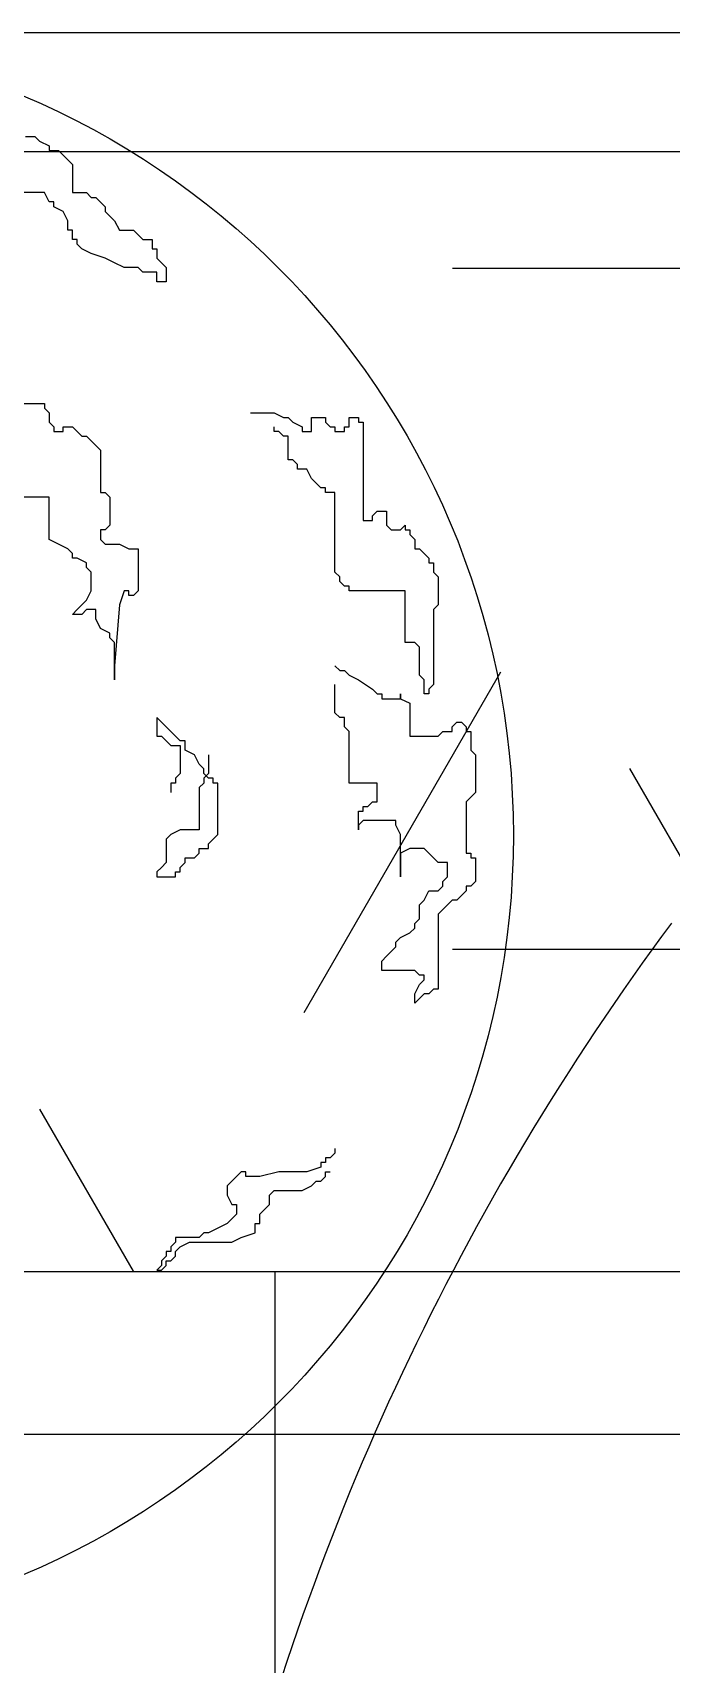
# Model space of a CAD drawing. Extents: x 941299 to 942979, y 2579300 to 2579597.
# Drawn here: x 942297.879 to 942299.168, y 2579408.588 to 2579411.881 of the extents above; entities that cross this region are included whole.
import ezdxf

# ---------------------------------------------------------------- set-up
doc = ezdxf.new("R2010")
doc.units = 0
for name, color, linetype in [('fz', 7, 'CONTINUOUS'), ('绿化工程', 3, 'CONTINUOUS'), ('路缘石', 37, 'CONTINUOUS')]:
    doc.layers.add(name, color=color, linetype=linetype)

# ---------------------------------------------------------------- blocks, each defined once
blk = doc.blocks.new('dys')
at = {"layer": '绿化工程'}
blk.add_arc((0, 0), 5.3048, 143.3736, 166.2438, dxfattribs=at)
blk = doc.blocks.new('hg')
at = {"layer": '绿化工程', "color": 3}
for p, q in [((0.6354, 1.4105), (0.6544, 1.4105)), ((0.6544, 1.4105), (0.6638, 1.4011)), ((0.6638, 1.4011), (0.6827, 1.3916)), ((0.6827, 1.3916), (0.6827, 1.3822)), ((0.6827, 1.3822), (0.7017, 1.3822)), ((0.7017, 1.3822), (0.7111, 1.3727)), ((0.7111, 1.3727), (0.7301, 1.3538)), ((0.7301, 1.3538), (0.7301, 1.2971)), ((0.6733, 1.2971), (0.6165, 1.2971)), ((0.6827, 1.2782), (0.6733, 1.2971)), ((0.7301, 1.2971), (0.7584, 1.2971)), ((0.7584, 1.2971), (0.7679, 1.2876)), ((0.7679, 1.2876), (0.7774, 1.2876)), ((0.7774, 1.2876), (0.7963, 1.2687)), ((0.6922, 1.2782), (0.6827, 1.2782)), ((0.6922, 1.2687), (0.6922, 1.2782)), ((0.7111, 1.2593), (0.6922, 1.2687)), ((0.7206, 1.2403), (0.7111, 1.2593)), ((0.7963, 1.2687), (0.7963, 1.2593)), ((0.7963, 1.2593), (0.8058, 1.2498)), ((0.7206, 1.2214), (0.7206, 1.2403)), ((0.7301, 1.2214), (0.7206, 1.2214)), ((0.7301, 1.2025), (0.7301, 1.2214)), ((0.8058, 1.2498), (0.8152, 1.2403)), ((0.8152, 1.2403), (0.8247, 1.2214)), ((0.8247, 1.2214), (0.8531, 1.2214)), ((0.8531, 1.2214), (0.872, 1.2025)), ((0.7395, 1.2025), (0.7301, 1.2025)), ((0.7395, 1.1931), (0.7395, 1.2025)), ((0.749, 1.1836), (0.7395, 1.1931)), ((0.872, 1.2025), (0.8909, 1.2025)), ((0.8909, 1.2025), (0.8909, 1.1836)), ((0.7679, 1.1742), (0.749, 1.1836)), ((0.7963, 1.1647), (0.7679, 1.1742)), ((0.8152, 1.1552), (0.7963, 1.1647)), ((0.8341, 1.1458), (0.8152, 1.1552)), ((0.8909, 1.1836), (0.9004, 1.1836)), ((0.9004, 1.1836), (0.9004, 1.1647)), ((0.9004, 1.1647), (0.9098, 1.1552)), ((0.9098, 1.1552), (0.9193, 1.1458)), ((0.8625, 1.1458), (0.8341, 1.1458)), ((0.872, 1.1363), (0.8625, 1.1458)), ((0.9004, 1.1363), (0.872, 1.1363)), ((0.9004, 1.1174), (0.9004, 1.1363)), ((0.9193, 1.1458), (0.9193, 1.1174)), ((0.9193, 1.1174), (0.9004, 1.1174)), ((0.626, 0.8716), (0.6733, 0.8716)), ((0.6733, 0.8716), (0.6733, 0.8621)), ((0.6733, 0.8621), (0.6827, 0.8527)), ((0.6827, 0.8527), (0.6827, 0.8337)), ((0.6827, 0.8337), (0.6922, 0.8243)), ((0.6922, 0.8243), (0.6922, 0.8148)), ((0.7111, 0.8148), (0.7111, 0.8243)), ((0.7111, 0.8243), (0.7301, 0.8243)), ((0.7301, 0.8243), (0.7395, 0.8148)), ((1.0896, 0.8527), (1.1369, 0.8527)), ((1.1369, 0.8527), (1.1559, 0.8432)), ((1.1369, 0.8148), (1.1369, 0.8243)), ((1.1559, 0.8432), (1.1653, 0.8432)), ((1.1653, 0.8432), (1.1748, 0.8337)), ((1.1748, 0.8337), (1.1937, 0.8243)), ((1.1937, 0.8243), (1.1937, 0.8148)), ((1.2126, 0.8148), (1.2126, 0.8432)), ((1.2126, 0.8432), (1.241, 0.8432)), ((1.241, 0.8432), (1.241, 0.8337)), ((1.241, 0.8337), (1.2505, 0.8243)), ((1.2505, 0.8243), (1.2599, 0.8243)), ((1.2599, 0.8243), (1.2599, 0.8148)), ((1.2789, 0.8148), (1.2789, 0.8243)), ((1.2789, 0.8243), (1.2883, 0.8243)), ((1.2883, 0.8243), (1.2883, 0.8432)), ((1.2883, 0.8432), (1.3073, 0.8432)), ((1.3073, 0.8432), (1.3073, 0.8337)), ((1.3073, 0.8337), (1.3167, 0.8337)), ((1.3167, 0.8337), (1.3167, 0.6352)), ((0.6922, 0.8148), (0.7111, 0.8148)), ((0.7395, 0.8148), (0.749, 0.8054)), ((0.749, 0.8054), (0.7584, 0.8054)), ((0.7584, 0.8054), (0.7679, 0.7959)), ((0.7679, 0.7959), (0.7774, 0.7865)), ((1.1464, 0.8148), (1.1369, 0.8148)), ((1.1559, 0.8054), (1.1464, 0.8148)), ((1.1653, 0.8054), (1.1559, 0.8054)), ((1.1653, 0.7581), (1.1653, 0.8054)), ((1.1937, 0.8148), (1.2126, 0.8148)), ((1.2599, 0.8148), (1.2789, 0.8148)), ((0.7774, 0.7865), (0.7868, 0.777)), ((0.7868, 0.777), (0.7868, 0.6919)), ((1.1748, 0.7581), (1.1653, 0.7581)), ((1.1842, 0.7486), (1.1748, 0.7581)), ((1.1842, 0.7392), (1.1842, 0.7486)), ((1.2032, 0.7392), (1.1842, 0.7392)), ((1.2126, 0.7203), (1.2032, 0.7392)), ((0.7868, 0.6919), (0.7963, 0.6919)), ((0.7963, 0.6919), (0.8058, 0.6824)), ((1.2221, 0.7108), (1.2126, 0.7203)), ((1.2316, 0.7014), (1.2221, 0.7108)), ((1.241, 0.7014), (1.2316, 0.7014)), ((1.241, 0.6919), (1.241, 0.7014)), ((1.2599, 0.6919), (1.241, 0.6919)), ((1.2599, 0.5312), (1.2599, 0.6919)), ((0.6827, 0.6824), (0.626, 0.6824)), ((0.6827, 0.5973), (0.6827, 0.6824)), ((0.8058, 0.6824), (0.8058, 0.6257)), ((0.8058, 0.6257), (0.7963, 0.6163)), ((1.3167, 0.6352), (1.3356, 0.6352)), ((1.3356, 0.6446), (1.3451, 0.6541)), ((1.3356, 0.6352), (1.3356, 0.6446)), ((1.3451, 0.6541), (1.364, 0.6541)), ((1.364, 0.6541), (1.364, 0.6257)), ((1.364, 0.6257), (1.3735, 0.6163)), ((1.3924, 0.6163), (1.4019, 0.6257)), ((1.4019, 0.6257), (1.4019, 0.6163)), ((0.7017, 0.5879), (0.6827, 0.5973)), ((0.7963, 0.6163), (0.7868, 0.6163)), ((0.7868, 0.6163), (0.7868, 0.5973)), ((0.7868, 0.5973), (0.7963, 0.5879)), ((1.3735, 0.6163), (1.3924, 0.6163)), ((1.4019, 0.6163), (1.4113, 0.6163)), ((1.4113, 0.6163), (1.4113, 0.6068)), ((1.4113, 0.6068), (1.4208, 0.5973)), ((1.4208, 0.5973), (1.4208, 0.5784)), ((0.7206, 0.5784), (0.7017, 0.5879)), ((0.7301, 0.569), (0.7206, 0.5784)), ((0.7301, 0.5595), (0.7301, 0.569)), ((0.7963, 0.5879), (0.8247, 0.5879)), ((0.8247, 0.5879), (0.8436, 0.5784)), ((0.8436, 0.5784), (0.8625, 0.5784)), ((0.8625, 0.5784), (0.8625, 0.4933)), ((1.4208, 0.5784), (1.4303, 0.5784)), ((1.4303, 0.5784), (1.4397, 0.569)), ((1.4397, 0.569), (1.4492, 0.5595)), ((0.7395, 0.5595), (0.7301, 0.5595)), ((0.7584, 0.5501), (0.7395, 0.5595)), ((0.7584, 0.5406), (0.7584, 0.5501)), ((0.7679, 0.5312), (0.7584, 0.5406)), ((0.7679, 0.4933), (0.7679, 0.5312)), ((1.2694, 0.5217), (1.2599, 0.5312)), ((1.4492, 0.5595), (1.4492, 0.5501)), ((1.4492, 0.5501), (1.4587, 0.5501)), ((1.4587, 0.5501), (1.4587, 0.5312)), ((1.4587, 0.5312), (1.4681, 0.5217)), ((1.2694, 0.5122), (1.2694, 0.5217)), ((1.2789, 0.5028), (1.2694, 0.5122)), ((1.2883, 0.5028), (1.2789, 0.5028)), ((1.2883, 0.4933), (1.2883, 0.5028)), ((1.4681, 0.5217), (1.4681, 0.465)), ((0.7395, 0.4555), (0.749, 0.465)), ((0.749, 0.465), (0.7584, 0.4744)), ((0.7584, 0.4744), (0.7679, 0.4933)), ((0.8247, 0.465), (0.8152, 0.342)), ((0.8341, 0.4933), (0.8247, 0.465)), ((0.8436, 0.4933), (0.8341, 0.4933)), ((0.8436, 0.4839), (0.8436, 0.4933)), ((0.8531, 0.4839), (0.8436, 0.4839)), ((0.8625, 0.4933), (0.8531, 0.4839)), ((1.4019, 0.4933), (1.2883, 0.4933)), ((1.4019, 0.3893), (1.4019, 0.4933)), ((1.4681, 0.465), (1.4587, 0.4555)), ((0.7301, 0.446), (0.7395, 0.4555)), ((0.749, 0.446), (0.7301, 0.446)), ((0.7584, 0.4555), (0.749, 0.446)), ((0.7774, 0.4555), (0.7584, 0.4555)), ((0.7774, 0.4366), (0.7774, 0.4555)), ((0.7868, 0.4177), (0.7774, 0.4366)), ((1.4587, 0.4555), (1.4587, 0.3042)), ((0.8058, 0.4082), (0.7868, 0.4177)), ((0.8058, 0.3988), (0.8058, 0.4082)), ((0.8152, 0.3893), (0.8058, 0.3988)), ((0.8152, 0.3137), (0.8152, 0.3893)), ((1.4208, 0.3893), (1.4019, 0.3893)), ((1.4303, 0.3799), (1.4208, 0.3893)), ((1.4303, 0.3231), (1.4303, 0.3799)), ((0.8152, 0.342), (0.8152, 0.3137)), ((1.2599, 0.342), (1.2694, 0.3326)), ((1.2694, 0.3326), (1.2789, 0.3326)), ((1.2789, 0.3326), (1.2883, 0.3231)), ((1.2599, 0.2475), (1.2599, 0.3042)), ((1.2883, 0.3231), (1.3073, 0.3137)), ((1.3073, 0.3137), (1.3356, 0.2948)), ((1.4397, 0.3137), (1.4303, 0.3231)), ((1.4397, 0.2853), (1.4397, 0.3137)), ((1.4587, 0.3042), (1.4492, 0.2948)), ((1.3356, 0.2948), (1.3451, 0.2853)), ((1.3451, 0.2853), (1.3546, 0.2853)), ((1.3546, 0.2853), (1.3546, 0.2758)), ((1.3546, 0.2758), (1.3924, 0.2758)), ((1.3924, 0.2758), (1.3924, 0.2853)), ((1.3924, 0.2853), (1.3924, 0.2758)), ((1.3924, 0.2758), (1.4113, 0.2664)), ((1.4113, 0.2664), (1.4113, 0.2002)), ((1.4492, 0.2853), (1.4397, 0.2853)), ((1.4492, 0.2948), (1.4492, 0.2853)), ((0.9098, 0.2286), (0.9004, 0.238)), ((0.9004, 0.238), (0.9004, 0.2002)), ((1.2694, 0.238), (1.2599, 0.2475)), ((1.2789, 0.238), (1.2694, 0.238)), ((1.2789, 0.2191), (1.2789, 0.238)), ((0.9004, 0.2002), (0.9098, 0.2002)), ((0.9193, 0.2191), (0.9098, 0.2286)), ((0.9098, 0.2002), (0.9193, 0.1907)), ((0.9288, 0.2097), (0.9193, 0.2191)), ((0.9382, 0.2002), (0.9288, 0.2097)), ((0.9477, 0.1907), (0.9382, 0.2002)), ((1.2883, 0.2097), (1.2789, 0.2191)), ((1.2883, 0.1056), (1.2883, 0.2097)), ((1.4113, 0.2002), (1.4681, 0.2002)), ((1.4681, 0.2002), (1.4776, 0.2097)), ((1.4776, 0.2097), (1.4965, 0.2097)), ((1.4965, 0.2191), (1.506, 0.2286)), ((1.4965, 0.2097), (1.4965, 0.2191)), ((1.506, 0.2286), (1.5154, 0.2286)), ((1.5154, 0.2286), (1.5249, 0.2191)), ((1.5249, 0.2191), (1.5249, 0.2097)), ((1.5249, 0.2097), (1.5344, 0.2097)), ((1.5344, 0.2097), (1.5344, 0.1718)), ((0.9193, 0.1907), (0.9288, 0.1813)), ((0.9288, 0.1813), (0.9477, 0.1813)), ((0.9572, 0.1907), (0.9477, 0.1907)), ((0.9477, 0.1813), (0.9477, 0.1245)), ((0.9572, 0.1718), (0.9572, 0.1907)), ((0.9761, 0.1624), (0.9572, 0.1718)), ((1.5344, 0.1718), (1.5438, 0.1624)), ((0.9855, 0.1435), (0.9761, 0.1624)), ((0.995, 0.134), (0.9855, 0.1435)), ((0.995, 0.1245), (0.995, 0.134)), ((1.0045, 0.1624), (1.0045, 0.1245)), ((1.5438, 0.1624), (1.5438, 0.0867)), ((0.9382, 0.1056), (0.9288, 0.1056)), ((0.9288, 0.1056), (0.9288, 0.0867)), ((0.9477, 0.1245), (0.9382, 0.1151)), ((0.9382, 0.1151), (0.9382, 0.1056)), ((0.995, 0.1056), (0.9855, 0.0962)), ((1.0045, 0.1245), (0.995, 0.1151)), ((1.0045, 0.1151), (0.995, 0.1245)), ((0.995, 0.1151), (0.995, 0.1056)), ((1.0139, 0.1151), (1.0045, 0.1151)), ((1.0139, 0.1056), (1.0139, 0.1151)), ((1.0234, 0.1056), (1.0139, 0.1056)), ((1.0234, 0.0016), (1.0234, 0.1056)), ((1.3451, 0.1056), (1.2883, 0.1056)), ((1.3451, 0.0678), (1.3451, 0.1056)), ((0.9855, 0.0962), (0.9855, 0.0111)), ((1.3262, 0.0584), (1.3356, 0.0678)), ((1.3356, 0.0678), (1.3451, 0.0678)), ((1.5344, 0.0773), (1.5249, 0.0678)), ((1.5249, 0.0678), (1.5249, -0.0362)), ((1.5438, 0.0867), (1.5344, 0.0773)), ((1.3073, 0.0111), (1.3073, 0.0489)), ((1.3073, 0.0489), (1.3167, 0.0489)), ((1.3167, 0.0489), (1.3167, 0.0584)), ((1.3167, 0.0584), (1.3262, 0.0584)), ((0.9288, 0.0016), (0.9193, -0.0078)), ((0.9477, 0.0111), (0.9288, 0.0016)), ((0.9855, 0.0111), (0.9477, 0.0111)), ((1.0139, -0.0078), (1.0234, 0.0016)), ((1.3167, 0.03), (1.3073, 0.0205)), ((1.3073, 0.0205), (1.3073, 0.0111)), ((1.383, 0.03), (1.3167, 0.03)), ((1.383, 0.0205), (1.383, 0.03)), ((1.3924, 0.0016), (1.383, 0.0205)), ((1.3924, -0.0835), (1.3924, 0.0016)), ((0.9193, -0.0078), (0.9193, -0.0551)), ((0.9855, -0.0362), (0.9855, -0.0267)), ((0.9855, -0.0267), (1.0045, -0.0267)), ((1.0045, -0.0173), (1.0139, -0.0078)), ((1.0045, -0.0267), (1.0045, -0.0173)), ((1.4113, -0.0267), (1.3924, -0.0362)), ((1.4397, -0.0267), (1.4113, -0.0267)), ((1.4492, -0.0362), (1.4397, -0.0267)), ((0.9098, -0.0646), (0.9004, -0.074)), ((0.9193, -0.0551), (0.9098, -0.0646)), ((0.9477, -0.0646), (0.9572, -0.0551)), ((0.9477, -0.074), (0.9477, -0.0646)), ((0.9572, -0.0551), (0.9572, -0.0457)), ((0.9572, -0.0457), (0.9761, -0.0457)), ((0.9761, -0.0457), (0.9855, -0.0362)), ((1.3924, -0.0362), (1.3924, -0.0835)), ((1.4587, -0.0457), (1.4492, -0.0362)), ((1.4681, -0.0551), (1.4587, -0.0457)), ((1.487, -0.0551), (1.4681, -0.0551)), ((1.487, -0.0835), (1.487, -0.0551)), ((1.5249, -0.0362), (1.5344, -0.0362)), ((1.5344, -0.0362), (1.5344, -0.0457)), ((1.5344, -0.0457), (1.5438, -0.0457)), ((1.5438, -0.0457), (1.5438, -0.0929)), ((0.9004, -0.074), (0.9004, -0.0835)), ((0.9004, -0.0835), (0.9382, -0.0835)), ((0.9382, -0.0835), (0.9382, -0.074)), ((0.9382, -0.074), (0.9477, -0.074)), ((1.4776, -0.0929), (1.487, -0.0835)), ((1.4776, -0.1024), (1.4776, -0.0929)), ((1.5438, -0.0929), (1.5344, -0.1024)), ((1.4303, -0.1402), (1.4397, -0.1308)), ((1.4397, -0.1308), (1.4492, -0.1118)), ((1.4492, -0.1118), (1.4681, -0.1118)), ((1.4681, -0.1118), (1.4776, -0.1024)), ((1.4965, -0.1308), (1.4776, -0.1497)), ((1.506, -0.1308), (1.4965, -0.1308)), ((1.5154, -0.1213), (1.506, -0.1308)), ((1.5249, -0.1118), (1.5154, -0.1213)), ((1.5344, -0.1024), (1.5249, -0.1024)), ((1.5249, -0.1024), (1.5249, -0.1118)), ((1.4303, -0.1686), (1.4303, -0.1402)), ((1.4776, -0.1497), (1.4681, -0.1591)), ((1.4681, -0.1591), (1.4681, -0.3104)), ((1.3924, -0.2064), (1.4113, -0.197)), ((1.4113, -0.197), (1.4208, -0.1875)), ((1.4208, -0.178), (1.4303, -0.1686)), ((1.4208, -0.1875), (1.4208, -0.178)), ((1.3735, -0.2348), (1.383, -0.2253)), ((1.383, -0.2159), (1.3924, -0.2064)), ((1.383, -0.2253), (1.383, -0.2159)), ((1.3546, -0.2537), (1.364, -0.2442)), ((1.3546, -0.2726), (1.3546, -0.2537)), ((1.364, -0.2442), (1.3735, -0.2348)), ((1.4208, -0.2726), (1.3546, -0.2726)), ((1.4303, -0.2821), (1.4208, -0.2726)), ((1.4397, -0.2821), (1.4303, -0.2821)), ((1.4303, -0.301), (1.4397, -0.2915)), ((1.4397, -0.2915), (1.4397, -0.2821)), ((1.4208, -0.3199), (1.4303, -0.301)), ((1.4208, -0.3388), (1.4208, -0.3199)), ((1.4397, -0.3199), (1.4303, -0.3293)), ((1.4492, -0.3199), (1.4397, -0.3199)), ((1.4587, -0.3104), (1.4492, -0.3199)), ((1.4681, -0.3104), (1.4587, -0.3104)), ((1.4303, -0.3293), (1.4208, -0.3388)), ((1.2505, -0.6508), (1.241, -0.6508)), ((1.241, -0.6508), (1.241, -0.6603)), ((1.2599, -0.6414), (1.2505, -0.6508)), ((1.2599, -0.6319), (1.2599, -0.6414)), ((1.0707, -0.6792), (1.0518, -0.6981)), ((1.0802, -0.6792), (1.0707, -0.6792)), ((1.0802, -0.6887), (1.0802, -0.6792)), ((1.1085, -0.6887), (1.0802, -0.6887)), ((1.1464, -0.6792), (1.1085, -0.6887)), ((1.2032, -0.6792), (1.1464, -0.6792)), ((1.2316, -0.6697), (1.2032, -0.6792)), ((1.241, -0.6603), (1.2316, -0.6603)), ((1.2316, -0.6603), (1.2316, -0.6697)), ((1.2316, -0.6981), (1.241, -0.6887)), ((1.241, -0.6887), (1.241, -0.6792)), ((1.241, -0.6792), (1.2505, -0.6792)), ((1.0518, -0.6981), (1.0423, -0.7076)), ((1.0423, -0.7076), (1.0423, -0.7265)), ((1.1275, -0.7265), (1.1369, -0.717)), ((1.1369, -0.717), (1.1937, -0.717)), ((1.1937, -0.717), (1.2126, -0.7076)), ((1.2126, -0.7076), (1.2221, -0.6981)), ((1.2221, -0.6981), (1.2316, -0.6981)), ((1.0423, -0.7265), (1.0518, -0.7454)), ((1.0518, -0.7454), (1.0612, -0.7454)), ((1.0612, -0.7454), (1.0612, -0.7643)), ((1.1085, -0.7643), (1.1275, -0.7454)), ((1.1275, -0.7454), (1.1275, -0.7265)), ((1.0423, -0.7832), (1.0234, -0.7927)), ((1.0612, -0.7643), (1.0423, -0.7832)), ((1.0991, -0.8021), (1.0991, -0.7832)), ((1.0991, -0.7832), (1.1085, -0.7832)), ((1.1085, -0.7832), (1.1085, -0.7643)), ((0.9382, -0.821), (0.9288, -0.8305)), ((0.9855, -0.8116), (0.9382, -0.8116)), ((0.9382, -0.8116), (0.9382, -0.821)), ((0.9477, -0.8305), (0.9666, -0.821)), ((0.9666, -0.821), (1.0518, -0.821)), ((0.995, -0.8021), (0.9855, -0.8116)), ((1.0045, -0.8021), (0.995, -0.8021)), ((1.0234, -0.7927), (1.0045, -0.8021)), ((1.0518, -0.821), (1.0707, -0.8116)), ((1.0707, -0.8116), (1.0991, -0.8021)), ((0.9193, -0.8494), (0.9098, -0.8589)), ((0.9288, -0.84), (0.9193, -0.84)), ((0.9193, -0.84), (0.9193, -0.8494)), ((0.9288, -0.8305), (0.9288, -0.84)), ((0.9288, -0.8589), (0.9382, -0.8494)), ((0.9382, -0.84), (0.9477, -0.8305)), ((0.9382, -0.8494), (0.9382, -0.84)), ((0.9098, -0.8683), (0.9004, -0.8778)), ((0.9004, -0.8778), (0.9098, -0.8778)), ((0.9098, -0.8589), (0.9098, -0.8683)), ((0.9098, -0.8778), (0.9193, -0.8683)), ((0.9193, -0.8683), (0.9193, -0.8589)), ((0.9193, -0.8589), (0.9288, -0.8589))]:
    blk.add_line(p, q, dxfattribs=at)
blk.add_circle((0, 0), 1.62, dxfattribs=at)

msp = doc.modelspace()

# ---------------------------------------------------------------- hatches: boundary and pattern name
at = {"layer": '绿化工程'}
h = msp.add_hatch(dxfattribs=at)
h.set_pattern_fill('HEX', color=9, scale=0.25, style=0)
h.set_pattern_definition([(0, (0, 0), (0, 1.374815), [0.79375, -1.5875]), (120, (0, 0), (-1.1906247155, -0.6874075), [0.79375, -1.5875]), (60, (0.7937, 0), (-1.1906247155, 0.6874075), [0.79375, -1.5875])])
h.paths.add_polyline_path([(942272.9167, 2579411.64137), (942272.9167, 2579409.38137), (942335.4167, 2579409.38137), (942335.4167, 2579411.64137)])
h = msp.add_hatch(dxfattribs=at)
h.set_pattern_fill('ANSI37', color=9, scale=0.35, angle=45, style=0)
h.set_pattern_definition([(90, (426.2033, 0), (-1.11125, 1e-16), []), (180, (426.2033, 0), (-1e-16, -1.11125), [])])
h.paths.add_polyline_path([(942272.9167, 2579409.38137), (942272.9167, 2579404.38137), (942335.4167, 2579404.38137), (942335.4167, 2579409.38137)])

# ---------------------------------------------------------------- linework, layer by layer
at = {"layer": 'fz', "color": 2}
msp.add_line((942210.4167, 2579411.88137), (942510.4167, 2579411.88137), dxfattribs=at)
at = {"layer": 'fz', "color": 8}
msp.add_line((942210.4167, 2579409.38137), (942510.4167, 2579409.38137), dxfattribs=at)
at = {"layer": '路缘石'}
msp.add_line((942210.4167, 2579411.64137), (942510.4167, 2579411.64137), dxfattribs=at)

# ---------------------------------------------------------------- block references
at = {"layer": 'fz'}
for name, p in [('dys', (942303.4253, 2579406.91904)), ('hg', (942297.22903, 2579410.26137))]:
    msp.add_blockref(name, p, dxfattribs=at)

doc.saveas('drawing.dxf')
